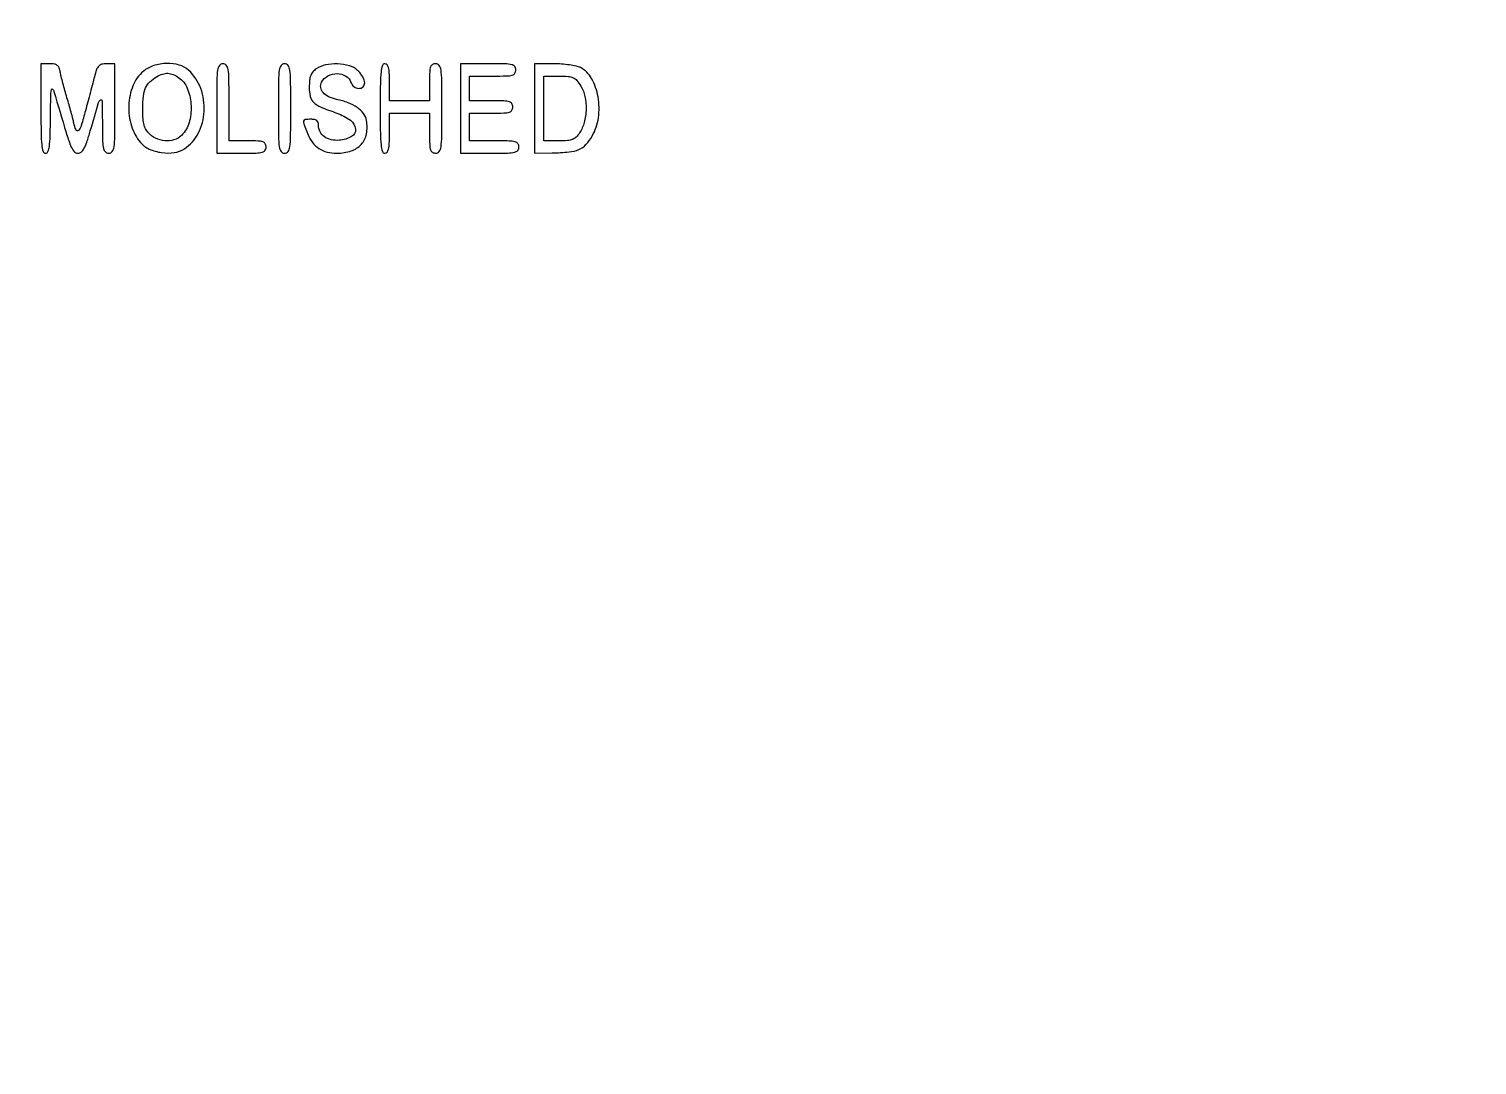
# Model space of a CAD drawing. Extents: x 0 to 1066, y 0 to 761.
# Drawn here: x 830.27 to 869.99, y 56.88 to 85.3 of the extents above; entities that cross this region are included whole.
import ezdxf

# ---------------------------------------------------------------- set-up
doc = ezdxf.new("R2010")
doc.units = 0
doc.header["$MEASUREMENT"] = 0

msp = doc.modelspace()

# ---------------------------------------------------------------- linework, layer by layer
for points in [[(183.390323, 95.266879, 0.000001), (192.989143, 95.254457, 0.000118)], [(479.458836, 95.240684, -0.000004), (502.524384, 95.211821, -0.198594)], [(710.559243, 95.267872, -0.000023), (733.258836, 95.240684, -0.000004), (756.324384, 95.211821, -0.198594)], [(416.092229, 95.24091, -0.000004), (439.072908, 95.212432, -0.198597)], [(542.992229, 95.24091, -0.000004), (565.972908, 95.212432, -0.198597)], [(606.442229, 95.24091, -0.000004), (629.422908, 95.212432, -0.198597)], [(669.892229, 95.24091, -0.000004), (692.872908, 95.212432, -0.198597)]]:
    msp.add_lwpolyline(points, format="xyb")
for points in [[(409.06215, 749.15415), (40.8618, 749.132981), (40.8618, 380.65769), (40.8618, 12.1824), (501.2973, 12.1824), (961.7328, 12.1824), (961.7328, 380.646631), (961.7328, 749.110861), (961.41555, 749.1633, 0.040886), (961.153339, 749.184871, 0.000002), (934.190609, 749.194398, 0.000089), (904.448031, 749.199508, 0.000054), (869.1804, 749.195529, -0.000029), (813.61687, 749.186499, -0.000004), (696.10453, 749.175037, -0.000004), (556.774728, 749.163736, -0.000004)], [(830.6028, 83.1195, 0.003213), (830.607128, 82.445979, 0.022561), (830.626138, 82.1184, 0.049302), (830.662053, 81.942677, 0.328801), (830.7297, 81.8928, 0.305395), (830.795934, 81.937416, 0.062503), (830.834202, 82.081064, 0.027449), (830.85601, 82.35096, 0.004264), (830.865237, 82.88685, -0.002416), (830.872585, 83.430322, -0.029471), (830.888646, 83.637743, -0.603012), (830.920412, 83.649314, -0.138127), (830.960891, 83.5848, 0.001112), (831.294407, 82.459184, 0.020238), (831.416004, 82.105051, 0.077221), (831.508219, 81.945977, 0.226588), (831.619537, 81.8928, 0.178321), (831.707745, 81.925292, 0.090477), (831.783567, 82.018202, 0.045479), (831.860222, 82.19308, 0.010027), (831.957809, 82.50615, -0.001209), (832.184105, 83.279915, -0.180504), (832.238926, 83.352917, -0.586533), (832.279968, 83.330953, -0.002598), (832.288121, 82.71765, 0.004063), (832.296282, 82.21461, 0.046466), (832.319447, 82.017891, 0.159576), (832.371738, 81.927936, 0.183972), (832.464, 81.8928, 0.240299), (832.558322, 81.940909, 0.123223), (832.609133, 82.067287, 0.031956), (832.629611, 82.346638, 0.002322), (832.6332, 83.1195), (832.6332, 84.3462), (832.398635, 84.3462, 0.057703), (832.268547, 84.331137, 0.150789), (832.188217, 84.284084, 0.102355), (832.130277, 84.186896, 0.018959), (832.06928, 83.98665, 0.000085), (832.022537, 83.809226, 0.000034), (831.95825, 83.564972, 0.000033), (831.888816, 83.30102, 0.000041), (831.824414, 83.05605, -0.009374), (831.710979, 82.655152, -0.115475), (831.631991, 82.518601, -0.538762), (831.565054, 82.530223, -0.053672), (831.506397, 82.71765, 0.012912), (831.479267, 82.837909, 0.003926), (831.432047, 83.018641, 0.003928), (831.375936, 83.220394, 0.004276), (831.318178, 83.4156, -0.00492), (831.260694, 83.610806, -0.004529), (831.205402, 83.812559, -0.004526), (831.159371, 83.993301, -0.014927), (831.133681, 84.11355, 0.043617), (831.100778, 84.233463, 0.134321), (831.052198, 84.301221, 0.130778), (830.975029, 84.335834, 0.040414), (830.846998, 84.3462), (830.6028, 84.3462)], [(833.409403, 84.134173, 0.123885), (833.126212, 83.741477, 0.085485), (833.012637, 83.202557, 0.082885), (833.085108, 82.640536, 0.104562), (833.336839, 82.181926, 0.111799), (833.574809, 82.005575, 0.06908), (833.911208, 81.909881, 0.069045), (834.261165, 81.909415, 0.111332), (834.539082, 82.013481, 0.131426), (834.919839, 82.43946, 0.103697), (835.080254, 83.039111, 0.101152), (834.98759, 83.665453, 0.118621), (834.656971, 84.165019, 0.118666), (834.397235, 84.311601, 0.075716), (834.051556, 84.355538, 0.073305), (833.696541, 84.294207, 0.095814)], [(835.425, 83.1195), (835.425, 81.8928), (836.1018, 81.8928, 0.005351), (836.507978, 81.897147, 0.055952), (836.67285, 81.919237, 0.176663), (836.74906, 81.970784, 0.157888), (836.7786, 82.062, 0.12648), (836.755532, 82.151732, 0.188641), (836.694, 82.203, 0.072107), (836.564698, 82.226233, 0.008455), (836.271, 82.2312), (835.7634, 82.2312), (835.7634, 83.2887, 0.002827), (835.759669, 83.948659, 0.036854), (835.738866, 84.192862, 0.138781), (835.687606, 84.303332, 0.218517), (835.5942, 84.3462, 0.240299), (835.499878, 84.298091, 0.123223), (835.449067, 84.171712, 0.031956), (835.428589, 83.892362, 0.002322)], [(837.117, 83.1195, 0.002322), (837.120589, 82.346638, 0.031956), (837.141067, 82.067287, 0.123223), (837.191878, 81.940909, 0.240299), (837.2862, 81.8928, 0.240299), (837.380522, 81.940909, 0.123223), (837.431333, 82.067287, 0.031956), (837.451811, 82.346638, 0.002322), (837.4554, 83.1195, 0.002322), (837.451811, 83.892362, 0.031956), (837.431333, 84.171712, 0.123223), (837.380522, 84.298091, 0.240299), (837.2862, 84.3462, 0.240299), (837.191878, 84.298091, 0.123223), (837.141067, 84.171712, 0.031956), (837.120589, 83.892362, 0.002322)], [(838.15335, 84.204544, 0.064007), (838.060552, 84.120332, 0.085808), (838.002751, 84.022765, 0.066535), (837.972234, 83.892874, 0.024477), (837.963, 83.704358, 0.055339), (837.991637, 83.446412, 0.149321), (838.081873, 83.287924, 0.090969), (838.275644, 83.162262, 0.013145), (838.717097, 82.992257, -0.070637), (839.091595, 82.796169, -0.215768), (839.231351, 82.553424, -0.299828), (839.123596, 82.349064, -0.104684), (838.789804, 82.24787, -0.073735), (838.563338, 82.261805, -0.104161), (838.379047, 82.343273, -0.119079), (838.259723, 82.482112, -0.118782), (838.2168, 82.660243, 0.082235), (838.204346, 82.735452, 0.147435), (838.168233, 82.785934, 0.119852), (838.104024, 82.814494, 0.045016), (838.0053, 82.8234, 0.028442), (837.850893, 82.81461, 0.327023), (837.808792, 82.775713, 0.139119), (837.815429, 82.696542, 0.005125), (837.925289, 82.413601, 0.065244), (838.054077, 82.183852, 0.088006), (838.227442, 82.021038, 0.085852), (838.44974, 81.925165, 0.059042), (838.722873, 81.8928, 0.079385), (839.112077, 81.954986, 0.130563), (839.389888, 82.135624, 0.137881), (839.532028, 82.422102, 0.093265), (839.532228, 82.788847, 0.114024), (839.448695, 82.979728, 0.079467), (839.27967, 83.144486, 0.063948), (839.030322, 83.2763, 0.038754), (838.709166, 83.369034, -0.060203), (838.492487, 83.441777, -0.103319), (838.341406, 83.556645, -0.141227), (838.277042, 83.695435, -0.162669), (838.301478, 83.838746, -0.149104), (838.475237, 84.011803, -0.123853), (838.729631, 84.074298, -0.133716), (838.968953, 84.0077, -0.183571), (839.106473, 83.834272, 0.153609), (839.188387, 83.717612, 0.157876), (839.321416, 83.670461, 0.194842), (839.437396, 83.713772, 0.210147), (839.4858, 83.823853, 0.093821), (839.472133, 83.896046, 0.037607), (839.428283, 83.98697, 0.035541), (839.364923, 84.080463, 0.037508), (839.289997, 84.162253, 0.118482), (839.06427, 84.290994, 0.061394), (838.741923, 84.342956, 0.060569), (838.409756, 84.315054, 0.10142)], [(839.9088, 83.1195, 0.003213), (839.913128, 82.445979, 0.022561), (839.932138, 82.1184, 0.049302), (839.968053, 81.942677, 0.328801), (840.0357, 81.8928, 0.232029), (840.097437, 81.92308, 0.108427), (840.136569, 82.0056, 0.047315), (840.157301, 82.161457, 0.00942), (840.1626, 82.4427), (840.1626, 82.9926), (840.7125, 82.9926), (841.2624, 82.9926), (841.2624, 82.4427, 0.007414), (841.267171, 82.12092, 0.067313), (841.290058, 81.982687, 0.186514), (841.341413, 81.917504, 0.134481), (841.4316, 81.8928, 0.240299), (841.525922, 81.940909, 0.123223), (841.576733, 82.067287, 0.031956), (841.597211, 82.346638, 0.002322), (841.6008, 83.1195, 0.002322), (841.597211, 83.892362, 0.031956), (841.576733, 84.171712, 0.123223), (841.525922, 84.298091, 0.240299), (841.4316, 84.3462, 0.12648), (841.341868, 84.323132, 0.188641), (841.2906, 84.2616, 0.072107), (841.267367, 84.132298, 0.008455), (841.2624, 83.8386), (841.2624, 83.331), (840.7125, 83.331), (840.1626, 83.331), (840.1626, 83.8386, 0.010614), (840.157147, 84.095441, 0.050675), (840.136163, 84.24045, 0.113455), (840.096868, 84.31763, 0.222027), (840.0357, 84.3462, 0.328801), (839.968053, 84.296323, 0.049302), (839.932138, 84.1206, 0.022561), (839.913128, 83.793021, 0.003213)], [(842.1084, 83.1195), (842.1084, 81.8928), (842.9121, 81.8928, 0.004147), (843.402809, 81.89687, 0.047763), (843.594188, 81.918403, 0.16431), (843.681594, 81.969993, 0.179874), (843.7158, 82.062, 0.157888), (843.68626, 82.153216, 0.176663), (843.61005, 82.204763, 0.055952), (843.445178, 82.226853, 0.005351), (843.039, 82.2312), (842.3622, 82.2312), (842.3622, 82.6119), (842.3622, 82.9926), (842.9544, 82.9926, 0.006583), (843.304292, 82.997207, 0.063075), (843.451425, 83.019793, 0.183695), (843.52027, 83.071226, 0.142406), (843.5466, 83.1618, 0.142406), (843.52027, 83.252374, 0.183695), (843.451425, 83.303807, 0.063075), (843.304292, 83.326393, 0.006583), (842.9544, 83.331), (842.3622, 83.331), (842.3622, 83.6694), (842.3622, 84.0078), (842.9967, 84.0078, 0.005909), (843.374726, 84.012267, 0.059311), (843.530737, 84.03459, 0.180365), (843.603256, 84.086088, 0.150217), (843.6312, 84.177, 0.17273), (843.598527, 84.268757, 0.168559), (843.514875, 84.32035, 0.050222), (843.332322, 84.342049, 0.004487), (842.8698, 84.3462), (842.1084, 84.3462)], [(844.1388, 83.1195), (844.1388, 81.8928), (844.62525, 81.901233, 0.018847), (845.08822, 81.926733, 0.076273), (845.361629, 81.995081, 0.107083), (845.552818, 82.128869, 0.057946), (845.723022, 82.361764, 0.09461), (845.894013, 82.866418, 0.077415), (845.884601, 83.437031, 0.083451), (845.708967, 83.937465, 0.148656), (845.398784, 84.239203, 0.065462), (845.28644, 84.279666, 0.01784), (845.100459, 84.313374, 0.017725), (844.884831, 84.336791, 0.017594), (844.66755, 84.344953), (844.1388, 84.3462)], [(834.388497, 83.962439, -0.143223), (834.616198, 83.678123, -0.079931), (834.71866, 83.242953, -0.077332), (834.680465, 82.781818, -0.11509), (834.499196, 82.42155, -0.119537), (834.310784, 82.281995, -0.098447), (834.065127, 82.231352, -0.09388), (833.808677, 82.278062, -0.097006), (833.590403, 82.415147, -0.056872), (833.489483, 82.53424, -0.080028), (833.431587, 82.660596, -0.054705), (833.403763, 82.832324, -0.014142), (833.397291, 83.113097, -0.025001), (833.416355, 83.457955, -0.075567), (833.475782, 83.684938, -0.098225), (833.589237, 83.849805, -0.062967), (833.7753, 83.990219, -0.051006), (833.940066, 84.063558, -0.090781), (834.086714, 84.083595, -0.090761), (834.230971, 84.050381, -0.050966)], [(845.413753, 83.73285, -0.090931), (845.526074, 83.451131, -0.056823), (845.556135, 83.096209, -0.056208), (845.505225, 82.738388, -0.081785), (845.37643, 82.447509, -0.053857), (845.283167, 82.333966, -0.102503), (845.184165, 82.270335, -0.073821), (845.046488, 82.239609, -0.018052), (844.81365, 82.2312), (844.3926, 82.2312), (844.3926, 83.1195), (844.3926, 84.0078), (844.816843, 84.0078, -0.017821), (845.066818, 83.998888, -0.090339), (845.201317, 83.964335, -0.111314), (845.301076, 83.887966, -0.033754)]]:
    msp.add_lwpolyline(points, format="xyb", close=True)

doc.saveas('drawing.dxf')
